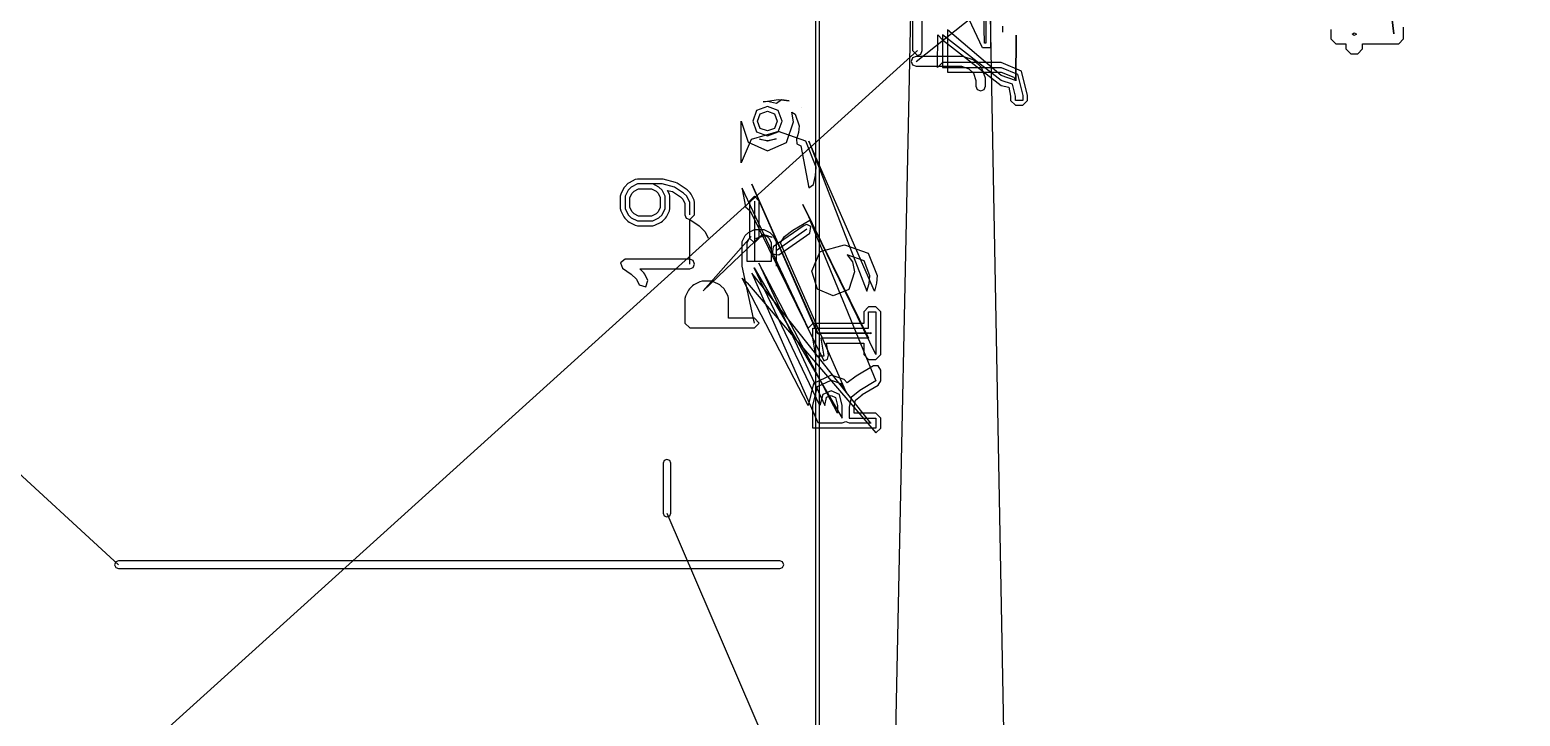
# Model space of a CAD drawing. Extents: x 0 to 334, y -361 to 120.
# Drawn here: x 121.96 to 144.98, y 38.27 to 48.88 of the extents above; entities that cross this region are included whole.
import ezdxf

# ---------------------------------------------------------------- set-up
doc = ezdxf.new("R2010")
doc.units = 0

msp = doc.modelspace()

# ---------------------------------------------------------------- linework, layer by layer
at = {"layer": 'Layer 1'}
for p, q in [((134.095, 80.4992), (134.095, -9.3949)), ((134.095, -21.7549), (136.215, 80.4392)), ((134.155, -21.7549), (134.155, 80.4392)), ((136.215, 80.4392), (138.335, -34.1749)), ((123.325, 40.6092), (92.64, 68.7892)), ((143.03167, 48.81628), (142.318, 54.7758)), ((142.31813, 54.78149), (143.03167, 48.81628)), ((135.595, 52.6304), (135.595, 48.5555)), ((135.745, 48.5555), (135.745, 52.6304)), ((136.673, 48.5971), (136.05762, 49.92412)), ((136.704, 48.6721), (136.6907, 49.39158)), ((136.72545, 49.39993), (136.725, 48.6721)), ((135.648, 48.389138), (136.696, 49.2189)), ((136.8, 49.2719), (136.8, 48.5971)), ((136.13262, 48.87377), (136.132, 48.2208)), ((136.961, 48.16856), (136.13262, 48.87377)), ((136.98171, 48.933186), (136.982, 48.8379)), ((142.059, 48.88), (142.059, 48.7356)), ((142.38416, 48.80778), (142.41852, 48.82865)), ((142.41852, 48.82865), (142.45288, 48.80778)), ((143.181, 48.7356), (143.18167, 48.91805)), ((135.982, 48.2958), (135.98262, 48.79877)), ((135.98262, 48.79877), (136.05762, 48.72377)), ((136.05762, 48.79877), (136.057, 48.2958)), ((136.96104, 48.09349), (136.05762, 48.79877)), ((136.05762, 48.72377), (136.961, 48.0185)), ((136.8, 48.5971), (136.673, 48.5971)), ((136.725, 48.6721), (136.704, 48.6721)), ((137.19316, 48.79346), (137.192, 48.0882)), ((137.192, 48.0882), (137.19316, 48.79346)), ((142.059, 48.7356), (142.134, 48.6606)), ((142.134, 48.6606), (142.289, 48.6606)), ((142.289, 48.6606), (142.289, 48.5826)), ((142.41852, 48.78691), (142.38416, 48.80778)), ((142.45288, 48.80778), (142.41852, 48.78691)), ((142.45288, 48.80778), (142.45288, 48.80778)), ((142.548, 48.5826), (142.548, 48.6606)), ((142.548, 48.6606), (143.106, 48.6606)), ((143.106, 48.6606), (143.181, 48.7356)), ((135.67, 48.5554), (106.38, 22.0842)), ((135.594967, 48.442171), (135.573, 48.389138)), ((135.573, 48.389138), (135.594967, 48.336105)), ((135.648, 48.464138), (135.594967, 48.442171)), ((135.595, 48.5555), (135.67, 48.4805)), ((136.36229, 48.464114), (135.648, 48.464138)), ((135.67, 48.4805), (135.723033, 48.502467)), ((135.723033, 48.502467), (135.745, 48.5555)), ((136.057, 48.3708), (135.982, 48.2958)), ((136.96136, 48.37072), (136.057, 48.3708)), ((136.386, 48.460265), (136.36229, 48.464114)), ((136.52886, 48.412646), (136.386, 48.460265)), ((136.55818, 48.394528), (136.52886, 48.412646)), ((136.65341, 48.29929), (136.55818, 48.394528)), ((137.27583, 48.23857), (136.96136, 48.37072)), ((142.289, 48.5826), (142.364, 48.5076)), ((142.364, 48.5076), (142.473, 48.5076)), ((142.473, 48.5076), (142.548, 48.5826)), ((135.594967, 48.336105), (135.648, 48.314138)), ((135.648, 48.314138), (136.35, 48.3141)), ((136.057, 48.2958), (136.961, 48.2958)), ((136.132, 48.2208), (136.961, 48.2208)), ((136.35, 48.3141), (136.46451, 48.275929)), ((136.46451, 48.275929), (136.53471, 48.205729)), ((136.53471, 48.205729), (136.57288, 48.091215)), ((136.67153, 48.269974), (136.65341, 48.29929)), ((136.71915, 48.127117), (136.67153, 48.269974)), ((136.723, 48.1034), (136.71915, 48.127117)), ((136.961, 48.2958), (137.21621, 48.19268)), ((136.961, 48.2208), (137.15679, 48.14691)), ((137.18521, 48.09579), (136.961, 48.16856)), ((137.15679, 48.14691), (137.15701, 48.14663)), ((137.15701, 48.14663), (137.18521, 48.09579)), ((137.21621, 48.19268), (137.29564, 47.86328)), ((137.371, 47.8632), (137.27583, 48.23857)), ((136.57288, 48.091215), (136.573, 48.0081)), ((136.573, 48.0081), (136.594967, 47.955067)), ((136.594967, 47.955067), (136.648, 47.9331)), ((136.648, 47.9331), (136.701033, 47.955067)), ((136.701033, 47.955067), (136.723, 48.0081)), ((136.723, 48.0081), (136.723, 48.1034)), ((136.961, 48.0185), (137.08001, 47.98867)), ((137.13617, 48.03842), (136.96104, 48.09349)), ((137.08001, 47.98867), (137.08002, 47.98867)), ((137.08002, 47.98867), (137.10996, 47.84921)), ((137.185, 47.8492), (137.13617, 48.03842)), ((137.192, 48.0882), (137.192, 48.0882)), ((137.192, 48.0882), (137.192, 48.0882)), ((133.35096, 47.692535), (133.18559, 47.630995)), ((133.28465, 47.761595), (133.52479, 47.799875)), ((133.35096, 47.767535), (133.28465, 47.761595)), ((133.28465, 47.761595), (133.28465, 47.761595)), ((133.49176, 47.738425), (133.35096, 47.767535)), ((133.51698, 47.630995), (133.35096, 47.692535)), ((133.56934, 47.795075), (133.49176, 47.738425)), ((133.52479, 47.799875), (133.68648, 47.778765)), ((133.68648, 47.778765), (133.56934, 47.795075)), ((133.88173, 47.682175), (133.88179, 47.682125)), ((133.88176, 47.682155), (133.88173, 47.682175)), ((133.88173, 47.682175), (133.88173, 47.682175)), ((133.88179, 47.682125), (133.88176, 47.682155)), ((137.10996, 47.84921), (137.11, 47.7861)), ((137.11, 47.7861), (137.185, 47.7111)), ((137.185, 47.7861), (137.185, 47.8492)), ((137.296, 47.7861), (137.185, 47.7861)), ((137.185, 47.7111), (137.296, 47.7111)), ((137.29564, 47.86328), (137.296, 47.7861)), ((137.296, 47.7111), (137.371, 47.7861)), ((137.371, 47.7861), (137.371, 47.8632)), ((132.94523, 47.465575), (133.054, 47.138005)), ((132.9456, 46.81908), (132.94523, 47.465575)), ((133.18559, 47.630995), (133.1244, 47.465575)), ((133.1244, 47.465575), (133.18559, 47.299395)), ((133.1994, 47.465575), (133.23845, 47.577785)), ((133.23875, 47.352305), (133.1994, 47.465575)), ((133.1994, 47.465575), (133.1994, 47.465575)), ((133.23845, 47.577785), (133.23906, 47.578395)), ((133.23906, 47.578395), (133.35096, 47.617535)), ((133.35096, 47.617535), (133.46351, 47.578395)), ((133.46351, 47.578395), (133.46384, 47.578065)), ((133.50252, 47.465575), (133.46367, 47.352155)), ((133.46384, 47.578065), (133.50252, 47.465575)), ((133.57752, 47.465575), (133.51698, 47.630995)), ((133.51698, 47.299395), (133.57752, 47.465575)), ((133.57752, 47.465575), (133.57752, 47.465575)), ((133.64902, 47.133165), (133.75539, 47.455575)), ((133.75539, 47.455575), (133.73163, 47.605035)), ((133.73163, 47.605035), (133.77976, 47.572165)), ((133.77976, 47.572165), (133.77982, 47.572115)), ((133.77982, 47.572115), (133.84302, 47.392485)), ((133.52516, 47.30338), (133.10285, 47.18118)), ((133.18559, 47.299395), (133.35096, 47.238615)), ((133.35096, 47.313615), (133.23875, 47.352305)), ((133.46367, 47.352155), (133.35096, 47.313615)), ((133.35096, 47.238615), (133.51698, 47.299395)), ((133.94372, 47.15377), (133.52516, 47.30338)), ((133.83219, 47.289915), (133.80022, 47.184205)), ((133.84302, 47.392485), (133.83219, 47.289915)), ((133.10285, 47.18118), (132.9456, 46.81908)), ((133.054, 47.138005), (133.054, 47.138005)), ((133.054, 47.138005), (133.35096, 47.007435)), ((133.22869, 47.184935), (133.35096, 47.163615)), ((133.35096, 47.157435), (133.22869, 47.184935)), ((133.22869, 47.184935), (133.22869, 47.184935)), ((133.35096, 47.163615), (133.48843, 47.190935)), ((133.48843, 47.190935), (133.35096, 47.157435)), ((133.35096, 47.007435), (133.64865, 47.132745)), ((133.64865, 47.132745), (133.64902, 47.133165)), ((133.80022, 47.184205), (133.807718, 47.114273)), ((133.807718, 47.114273), (133.86984, 47.081295)), ((133.86984, 47.081295), (133.99, 46.4348)), ((134.10406, 46.75292), (133.94372, 47.15377)), ((133.98963, 47.156295), (134.887, 44.8372)), ((135.00679, 44.8372), (133.98963, 47.156295)), ((134.09332, 46.62239), (134.10406, 46.75292)), ((131.30946, 46.561182), (131.21422, 46.513563)), ((131.343, 46.5691), (131.30946, 46.561182)), ((131.72343, 46.569114), (131.343, 46.5691)), ((131.74162, 46.566875), (131.72343, 46.569114)), ((131.9321, 46.519256), (131.74162, 46.566875)), ((131.95551, 46.508899), (131.9321, 46.519256)), ((134.06179, 46.4881), (134.09332, 46.62239)), ((131.07752, 46.303624), (131.077, 46.1131)), ((131.08544, 46.337166), (131.07752, 46.303624)), ((131.13306, 46.432404), (131.08544, 46.337166)), ((131.14711, 46.451895), (131.13306, 46.432404)), ((131.19473, 46.499514), (131.14711, 46.451895)), ((131.15252, 46.303624), (131.152, 46.1131)), ((131.20014, 46.398862), (131.15252, 46.303624)), ((131.21422, 46.513563), (131.19473, 46.499514)), ((131.24776, 46.446481), (131.20014, 46.398862)), ((131.227, 46.2859), (131.26126, 46.354416)), ((131.22782, 46.130881), (131.227, 46.2859)), ((131.343, 46.4941), (131.24776, 46.446481)), ((131.26126, 46.354416), (131.29167, 46.384823)), ((131.29167, 46.384823), (131.3607, 46.4191)), ((131.72343, 46.494114), (131.343, 46.4941)), ((131.3607, 46.4191), (131.563, 46.4191)), ((131.563, 46.4191), (131.63152, 46.384842)), ((131.67576, 46.446457), (131.58052, 46.494076)), ((131.63152, 46.384842), (131.66192, 46.354435)), ((131.66192, 46.354435), (131.69618, 46.285919)), ((131.72338, 46.398838), (131.67576, 46.446457)), ((131.69618, 46.285919), (131.696, 46.1309)), ((131.771, 46.3036), (131.72338, 46.398838)), ((131.91391, 46.446495), (131.72343, 46.494114)), ((131.77148, 46.113176), (131.771, 46.3036)), ((131.83808, 46.337141), (131.80897, 46.395371)), ((131.80897, 46.395371), (131.88306, 46.376847)), ((131.846, 46.3036), (131.83808, 46.337141)), ((131.84648, 46.113176), (131.846, 46.3036)), ((131.88306, 46.376847), (132.00893, 46.292935)), ((132.05676, 46.351257), (131.91391, 46.446495)), ((132.09837, 46.413661), (131.95551, 46.508899)), ((132.00893, 46.292935), (132.04269, 46.259173)), ((132.10438, 46.303638), (132.05676, 46.351257)), ((132.1098, 46.40429), (132.09837, 46.413661)), ((132.152, 46.2084), (132.10438, 46.303638)), ((132.15742, 46.356671), (132.1098, 46.40429)), ((132.17147, 46.337179), (132.15742, 46.356671)), ((132.21908, 46.241941), (132.17147, 46.337179)), ((132.96281, 46.428475), (132.96388, 46.415855)), ((133.98, 44.2648), (132.96281, 46.428475)), ((132.96388, 46.415855), (133.01075, 46.141195)), ((133.152, 46.303614), (133.077, 46.228614)), ((133.11281, 46.490165), (134.13, 44.1898)), ((134.13021, 44.17105), (133.11281, 46.490165)), ((133.152, 46.3036), (133.152, 46.303614)), ((133.227, 46.2286), (133.152, 46.3036)), ((133.99, 46.4348), (134.06179, 46.4881)), ((131.077, 46.1131), (131.08492, 46.079558)), ((131.08492, 46.079558), (131.13254, 45.98432)), ((131.152, 46.1131), (131.19962, 46.017862)), ((131.26208, 46.062365), (131.22782, 46.130881)), ((131.29249, 46.031958), (131.26208, 46.062365)), ((131.66174, 46.062384), (131.63134, 46.031977)), ((131.696, 46.1309), (131.66174, 46.062384)), ((131.72386, 46.017938), (131.77148, 46.113176)), ((131.79094, 45.984397), (131.83856, 46.079635)), ((131.83856, 46.079635), (131.84648, 46.113176)), ((132.04269, 46.259173), (132.07695, 46.190657)), ((132.07695, 46.190657), (132.077, 46.0179)), ((132.15252, 46.01791), (132.152, 46.2084)), ((132.227, 46.2084), (132.21908, 46.241941)), ((132.227, 46.0179), (132.227, 46.2084)), ((133.01075, 46.141195), (133.08468, 46.078815)), ((133.077, 46.228614), (133.077, 45.6572)), ((133.08468, 46.078815), (134.222, 43.7597)), ((133.152, 46.228614), (133.152, 45.2965)), ((133.227, 45.6572), (133.227, 46.2286)), ((133.89914, 46.176125), (134.916, 44.1109)), ((135.027, 43.857), (133.89914, 46.176125)), ((131.13254, 45.98432), (131.14659, 45.964829)), ((131.14659, 45.964829), (131.19421, 45.91721)), ((131.19421, 45.91721), (131.2137, 45.903161)), ((131.19962, 46.017862), (131.24724, 45.970243)), ((131.2137, 45.903161), (131.30894, 45.855542)), ((131.24724, 45.970243), (131.34248, 45.922624)), ((131.361, 45.9977), (131.29249, 46.031958)), ((131.30894, 45.855542), (131.34248, 45.847624)), ((131.34248, 45.922624), (131.581, 45.9227)), ((131.34248, 45.847624), (131.581, 45.8477)), ((131.56282, 45.997719), (131.361, 45.9977)), ((131.63134, 46.031977), (131.56282, 45.997719)), ((131.581, 45.9227), (131.67624, 45.970319)), ((131.581, 45.8477), (131.61455, 45.855618)), ((131.61455, 45.855618), (131.70978, 45.903237)), ((131.67624, 45.970319), (131.72386, 46.017938)), ((131.70978, 45.903237), (131.72928, 45.917286)), ((131.72928, 45.917286), (131.77689, 45.964905)), ((131.77689, 45.964905), (131.79094, 45.984397)), ((132.077, 46.0179), (132.098967, 45.964867)), ((132.098967, 45.964867), (132.152, 45.9429)), ((132.15195, 45.255986), (132.152, 45.9429)), ((132.152, 45.9429), (132.227, 46.0179)), ((132.152, 45.9429), (132.29486, 45.847662)), ((132.29486, 45.847662), (132.3901, 45.752424)), ((133.91918, 45.85437), (133.44299, 45.521037)), ((133.74419, 45.777595), (134.00981, 45.935315)), ((133.96182, 45.867927), (133.91918, 45.85437)), ((134.02363, 45.835938), (133.96182, 45.867927)), ((133.96182, 45.867927), (133.96182, 45.867927)), ((134.0052, 45.731486), (134.02363, 45.835938)), ((134.00981, 45.935315), (135.027, 43.4493)), ((132.36018, 44.840547), (133.278, 45.7179)), ((133.10167, 45.683623), (132.36018, 44.840547)), ((132.3901, 45.752424), (132.43772, 45.657186)), ((132.962, 45.6024), (133.00962, 45.697638)), ((132.962, 45.2215), (132.962, 45.6024)), ((133.00962, 45.697638), (133.05724, 45.745257)), ((133.037, 45.5847), (133.07126, 45.653216)), ((133.05724, 45.745257), (133.15248, 45.792876)), ((133.07126, 45.653216), (133.10167, 45.683623)), ((133.077, 45.6572), (133.152, 45.5822)), ((133.152, 45.5822), (133.227, 45.6572)), ((133.15248, 45.792876), (133.295, 45.7929)), ((133.17417, 45.649205), (133.31776, 45.707215)), ((133.31776, 45.693335), (133.17417, 45.649205)), ((133.17417, 45.649205), (133.17417, 45.649205)), ((133.278, 45.7179), (133.34652, 45.683642)), ((133.295, 45.7929), (133.39023, 45.745281)), ((133.31776, 45.707215), (133.42191, 45.673975)), ((133.427, 45.669585), (133.31776, 45.693335)), ((133.34652, 45.683642), (133.37692, 45.653235)), ((133.37692, 45.653235), (133.41118, 45.584719)), ((133.39023, 45.745281), (133.43785, 45.697662)), ((133.42191, 45.673975), (133.42234, 45.673615)), ((133.42234, 45.673615), (133.427, 45.669585)), ((133.43785, 45.697662), (133.48547, 45.602424)), ((133.48547, 45.602424), (133.486, 45.2215)), ((133.96219, 45.792928), (133.486, 45.459595)), ((133.52901, 45.398153), (134.0052, 45.731486)), ((133.55408, 45.585255), (133.61528, 45.682195)), ((133.61528, 45.682195), (133.74419, 45.777595)), ((133.037, 45.2965), (133.037, 45.5847)), ((133.41118, 45.584719), (133.411, 45.2965)), ((133.44299, 45.521037), (133.42456, 45.416585)), ((133.42456, 45.416585), (133.52901, 45.398153)), ((134.57127, 43.26618), (133.55408, 45.585255)), ((134.03739, 45.14648), (134.16695, 45.45038)), ((134.16695, 45.45038), (134.54195, 45.55578)), ((134.54195, 45.55578), (134.90913, 45.42653)), ((134.84794, 45.30805), (134.58166, 45.40114)), ((134.58166, 45.40114), (134.6676, 45.28805)), ((134.90913, 45.42653), (135.04585, 45.08032)), ((131.15195, 45.330986), (131.080187, 45.277713)), ((131.080187, 45.277713), (131.11035, 45.193582)), ((131.11035, 45.193582), (131.24703, 45.102464)), ((132.152, 45.331), (131.15195, 45.330986)), ((131.38064, 45.180986), (132.152, 45.181)), ((131.44308, 45.118543), (131.38064, 45.180986)), ((132.205033, 45.309033), (132.152, 45.331)), ((132.152, 45.181), (132.205033, 45.202967)), ((132.227, 45.256), (132.205033, 45.309033)), ((132.205033, 45.202967), (132.227, 45.256)), ((133.152, 44.344119), (132.962, 45.2215)), ((133.411, 45.2965), (133.037, 45.2965)), ((133.14588, 45.195955), (134.508, 42.8769)), ((134.16295, 43.0723), (133.14588, 45.195955)), ((133.22088, 45.270955), (134.238, 43.0723)), ((134.433, 42.9519), (133.22088, 45.270955)), ((134.12789, 44.86797), (134.03739, 45.14648)), ((134.69755, 45.13648), (134.60966, 44.86336)), ((134.6676, 45.28805), (134.69755, 45.13648)), ((134.93518, 45.07339), (134.84794, 45.30805)), ((131.24703, 45.102464), (131.32841, 45.021083)), ((131.32841, 45.021083), (131.37059, 44.936731)), ((131.37059, 44.936731), (131.47121, 44.90319)), ((131.45713, 45.099051), (131.44308, 45.118543)), ((131.50475, 45.003813), (131.45713, 45.099051)), ((131.47121, 44.90319), (131.50475, 45.003813)), ((132.19421, 44.920961), (132.14659, 44.873342)), ((132.2137, 44.93501), (132.19421, 44.920961)), ((132.30894, 44.982629), (132.2137, 44.93501)), ((132.34248, 44.990547), (132.30894, 44.982629)), ((132.48553, 44.990576), (132.34248, 44.990547)), ((132.51907, 44.982658), (132.48553, 44.990576)), ((132.61431, 44.935039), (132.51907, 44.982658)), ((132.6338, 44.92099), (132.61431, 44.935039)), ((132.68142, 44.873371), (132.6338, 44.92099)), ((132.96281, 45.040545), (133.03781, 44.965545)), ((133.98, 43.07226), (132.96281, 45.040545)), ((133.03781, 44.965545), (135.027, 42.6465)), ((133.11281, 45.115545), (134.13, 42.8096)), ((134.952, 42.7965), (133.11281, 45.115545)), ((134.887, 44.8372), (134.92281, 44.95568)), ((134.92281, 44.95568), (134.93518, 45.07339)), ((135.03609, 44.96184), (135.00679, 44.8372)), ((135.04585, 45.08032), (135.03609, 44.96184)), ((132.08492, 44.758613), (132.077, 44.725071)), ((132.077, 44.725071), (132.077, 44.3441)), ((132.13254, 44.853851), (132.08492, 44.758613)), ((132.14659, 44.873342), (132.13254, 44.853851)), ((132.69547, 44.853879), (132.68142, 44.873371)), ((132.74308, 44.758641), (132.69547, 44.853879)), ((132.751, 44.7251), (132.74308, 44.758641)), ((132.751, 44.4191), (132.751, 44.7251)), ((134.36812, 44.76334), (134.12789, 44.86797)), ((134.60966, 44.86336), (134.36812, 44.76334)), ((134.916, 44.5937), (134.841, 44.5187)), ((134.841, 44.5187), (134.841, 44.3398)), ((135.027, 44.5937), (134.916, 44.5937)), ((134.916, 44.2648), (134.916, 44.5187)), ((134.916, 44.5187), (135.027, 44.5187)), ((135.102, 44.5187), (135.027, 44.5937)), ((135.027, 44.5187), (135.027, 43.857)), ((135.102, 43.857), (135.102, 44.5187)), ((132.077, 44.3441), (132.152, 44.2691)), ((132.152, 44.2691), (132.676, 44.2691)), ((132.676, 44.2691), (133.152, 44.2691)), ((133.152, 44.4191), (132.751, 44.4191)), ((133.227, 44.3441), (133.152, 44.4191)), ((133.152, 44.2691), (133.227, 44.3441)), ((134.055, 44.3398), (133.98, 44.2648)), ((134.841, 44.3398), (134.055, 44.3398)), ((134.05513, 44.10936), (134.055, 44.2648)), ((134.055, 44.2648), (134.916, 44.2648)), ((134.102, 43.8347), (134.05513, 44.10936)), ((134.13, 44.1898), (134.916, 44.1898)), ((134.175, 44.1859), (134.13021, 44.17105)), ((134.91633, 44.18593), (134.175, 44.1859)), ((134.916, 44.1109), (134.175, 44.1109)), ((134.175, 44.1109), (134.22188, 43.8347)), ((134.29594, 43.84725), (134.26392, 44.0359)), ((134.26392, 44.0359), (134.841, 44.0359)), ((134.841, 44.0359), (134.841, 43.857)), ((134.916, 44.1898), (134.95167, 44.19883)), ((134.952, 44.1769), (134.91633, 44.18593)), ((134.95167, 44.19883), (134.952, 44.1769)), ((134.22188, 43.8347), (134.102, 43.8347)), ((134.222, 43.7597), (134.279294, 43.786311)), ((134.279294, 43.786311), (134.29594, 43.84725)), ((134.841, 43.857), (134.916, 43.782)), ((134.916, 43.782), (135.027, 43.782)), ((135.027, 43.782), (135.102, 43.857)), ((134.33495, 43.5381), (134.06375, 43.40993)), ((134.53527, 43.46997), (134.33495, 43.5381)), ((134.72337, 43.52314), (134.58287, 43.41956)), ((134.98871, 43.68069), (134.72337, 43.52314)), ((135.064099, 43.681373), (134.98871, 43.68069)), ((135.102, 43.6162), (135.064099, 43.681373)), ((135.1018, 43.44925), (135.102, 43.6162)), ((134.06375, 43.40993), (133.98, 43.07226)), ((134.055, 43.0723), (134.12466, 43.3662)), ((134.06375, 43.40993), (134.06375, 43.40993)), ((134.12466, 43.3662), (134.33495, 43.46314)), ((134.33483, 43.29926), (134.20657, 43.24156)), ((134.46438, 43.24156), (134.33483, 43.29926)), ((134.33495, 43.46314), (134.48729, 43.41236)), ((134.48729, 43.41236), (134.57127, 43.26618)), ((134.58287, 43.41956), (134.53527, 43.46997)), ((134.77765, 43.30235), (134.6481, 43.19156)), ((135.027, 43.4493), (134.77765, 43.30235)), ((134.81553, 43.23769), (135.06488, 43.38464)), ((135.06488, 43.38464), (135.1018, 43.44925)), ((134.055, 42.7215), (134.055, 43.0723)), ((134.20657, 43.24156), (134.16295, 43.0723)), ((134.238, 43.0723), (134.26616, 43.19595)), ((134.26616, 43.19595), (134.26677, 43.19677)), ((134.26677, 43.19677), (134.33488, 43.22426)), ((134.33488, 43.22426), (134.40491, 43.19593)), ((134.40491, 43.19593), (134.43305, 43.0723)), ((134.43305, 43.0723), (134.433, 42.9519)), ((134.508, 43.0723), (134.46438, 43.24156)), ((134.508, 42.8769), (134.508, 43.0723)), ((134.6481, 43.19156), (134.6162, 43.04615)), ((134.691, 43.0461), (134.71218, 43.15288)), ((134.71218, 43.15288), (134.71243, 43.15329)), ((134.71243, 43.15329), (134.81523, 43.23751)), ((134.81523, 43.23751), (134.81553, 43.23769)), ((134.6162, 43.04615), (134.616, 42.8769)), ((134.616, 42.8769), (135.027, 42.8769)), ((134.691, 42.9519), (134.691, 43.0461)), ((135.027, 42.9519), (134.691, 42.9519)), ((135.102, 42.8769), (135.027, 42.9519)), ((135.027, 42.8769), (135.027, 42.7215)), ((135.102, 42.7215), (135.102, 42.8769)), ((135.027, 42.7215), (134.055, 42.7215)), ((134.13, 42.8096), (134.16307, 42.80191)), ((134.16307, 42.80191), (134.508, 42.8019)), ((134.508, 42.8019), (134.56204, 42.8249)), ((134.56204, 42.8249), (134.61608, 42.8019)), ((134.61608, 42.8019), (134.952, 42.8019)), ((134.952, 42.8019), (134.952, 42.7965)), ((135.027, 42.6465), (135.102, 42.7215)), ((131.757574, 42.220326), (131.74, 42.1779)), ((131.74, 42.1779), (131.74, 41.4079)), ((131.8, 42.2379), (131.757574, 42.220326)), ((131.842426, 42.220326), (131.8, 42.2379)), ((131.8, 42.2379), (131.8, 42.2379)), ((131.86, 42.1779), (131.842426, 42.220326)), ((131.86, 41.4079), (131.86, 42.1779)), ((131.74, 41.4079), (131.757574, 41.365474)), ((131.757574, 41.365474), (131.8, 41.3479)), ((131.8, 41.4079), (190.42, -95.0149)), ((131.8, 41.3479), (131.842426, 41.365474)), ((131.842426, 41.365474), (131.86, 41.4079)), ((123.282574, 40.651626), (123.265, 40.6092)), ((123.265, 40.6092), (123.282574, 40.566774)), ((123.325, 40.6692), (123.282574, 40.651626)), ((123.282574, 40.566774), (123.325, 40.5492)), ((133.545, 40.6692), (123.325, 40.6692)), ((123.325, 40.5492), (133.545, 40.5492)), ((133.587426, 40.651626), (133.545, 40.6692)), ((133.545, 40.5492), (133.587426, 40.566774)), ((133.605, 40.6092), (133.587426, 40.651626)), ((133.587426, 40.566774), (133.605, 40.6092))]:
    msp.add_line(p, q, dxfattribs=at)

doc.saveas('drawing.dxf')
